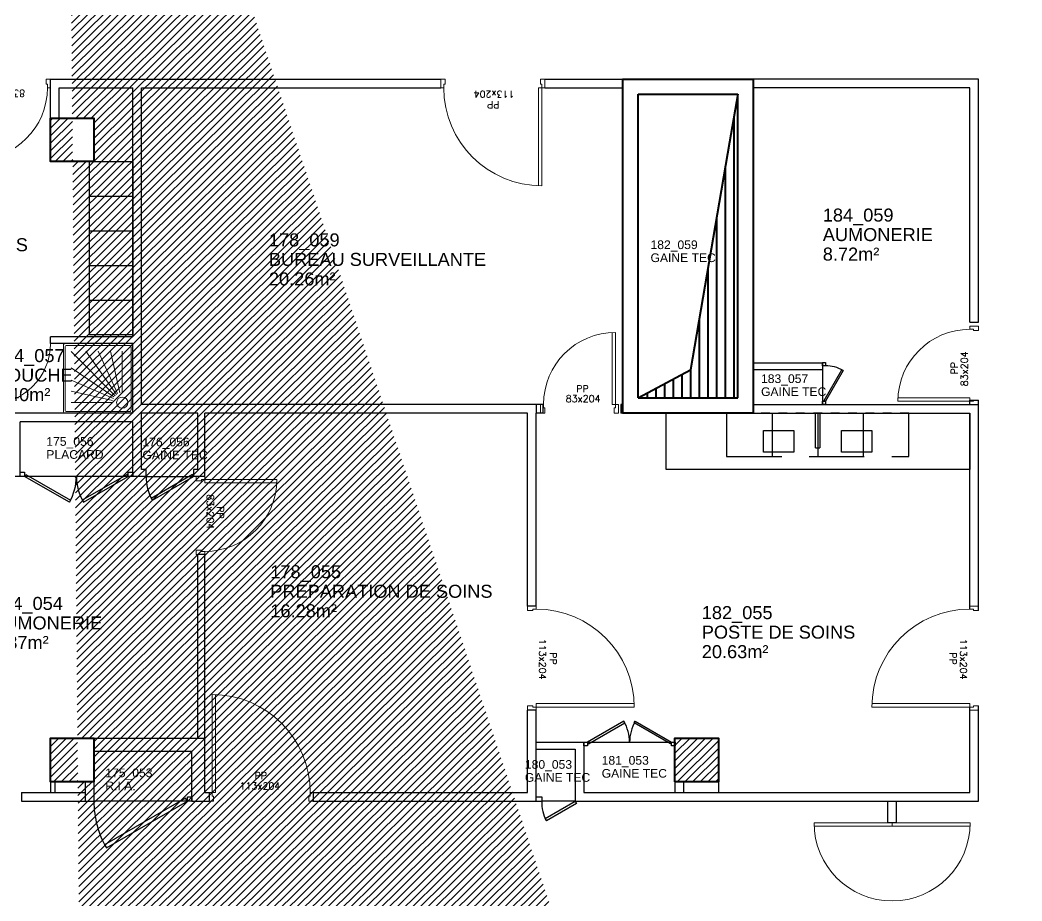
# Model space of a CAD drawing. Header units: millimetres. Extents: x -11 to 211, y -5 to 120.
# Drawn here: x 173.9 to 185.45, y 51.17 to 61.33 of the extents above; entities that cross this region are included whole.
import ezdxf
from ezdxf.enums import TextEntityAlignment as Align

# ---------------------------------------------------------------- set-up
doc = ezdxf.new("R2010")
doc.units = ezdxf.units.MM
doc.header["$LTSCALE"] = 0.1
doc.header["$MEASUREMENT"] = 0
for name, pattern in [('CACHE', [9.525, 6.35, -3.175]), ('CACHÉ', [0.25, 0.125, -0.125]), ('CONTINU', [0])]:
    doc.linetypes.add(name, pattern=pattern)
doc.layers.get('0').update_dxf_attribs({"linetype": 'CONTINUOUS'})
for name, color, linetype in [('32-Et futur', 30, 'CONTINUOUS'), ('A_AGENC', 204, 'CONTINUOUS'), ('A_EQMP', 142, 'CONTINUOUS'), ('A_Etiqu_Gaine', 8, 'CONTINUOUS'), ('A_Etiqu_Gaine_ancien', 8, 'CONTINUOUS'), ('A_Etiqu_Gaine_code', 8, 'CONTINUOUS'), ('A_Etiqu_Local', 8, 'CONTINUOUS'), ('A_HACH_STRUC', 7, 'CONTINUOUS'), ('A_MUR_CLOIS', 7, 'CONTINU'), ('A_MURS_CLOI', 7, 'CONTINUOUS')]:
    doc.layers.add(name, color=color, linetype=linetype)
for name, color, linetype, lineweight in [('A_MURS_STRU', 7, 'CONTINU', 40), ('A_PORTE', 8, 'CONTINU', 0), ('A_SANI', 5, 'CONTINU', 0)]:
    doc.layers.add(name, color=color, linetype=linetype, lineweight=lineweight)
doc.styles.add('Attribut', font='arial.ttf')
doc.styles.add('ROMANS8', font='romans8', dxfattribs={"height": 10})

# ---------------------------------------------------------------- blocks, each defined once
blk = doc.blocks.new('A_Etiqu_Local')
at = {"style": 'Attribut', "flags": 1}
for tag, p in [('CODE_HOPITAL', (-0.446, 1.632)), ('CODE_SITE', (-0.446, 1.407)), ('CODE_BATIMENT', (-0.446, 1.182)), ('CODE_SECTEUR', (-0.446, 0.957)), ('CODE_ETAGE', (-0.446, 0.732)), ('NOM_NORMALISE', (-0.446, -0.843)), ('SECTEUR_ACTIVITE', (-0.446, -1.068)), ('SOUS_SECTEUR_ACTIVITE', (-0.446, -1.293)), ('VOLUME', (-0.446, -1.518)), ('SERVICE', (-0.446, -1.743)), ('CODE_UG', (-0.446, -1.968)), ('CODE_UA', (-0.446, -2.193)), ('CODE_POLE', (-0.446, -2.418)), ('OCCUPANT_EXTERNE', (-0.446, -2.643)), ('DISPONIBILITE', (-0.446, -2.868)), ('ACCES_HANDICAPES', (-0.446, -3.093)), ('NATURE_SOL', (-0.446, -3.318)), ('RISQUE_LABORATOIRE', (-0.446, -3.543)), ('AMIANTE', (-0.446, -3.768))]:
    blk.add_attdef(tag, p, '', height=0.15, dxfattribs=at)
at = {"layer": 'A_Etiqu_Local', "style": 'Attribut'}
for tag, p in [('CODE_PIECE', (-0.446, 0.282)), ('NOM_USAGE', (-0.446, 0.057)), ('SURFACE', (-0.446, -0.168))]:
    blk.add_attdef(tag, p, '', height=0.15, dxfattribs=at)
blk = doc.blocks.new('A_Etiqu_Gaine')
at = {"style": 'Attribut', "flags": 1}
for tag, p in [('CODE_HOPITAL', (-0.432, 0.865)), ('CODE_SITE', (-0.432, 0.715)), ('CODE_BATIMENT', (-0.432, 0.565)), ('CODE_SECTEUR', (-0.432, 0.415)), ('CODE_ETAGE', (-0.432, 0.265)), ('NOM_NORMALISE', (-0.432, -0.335)), ('SECTEUR_ACTIVITE', (-0.432, -0.485)), ('SOUS_SECTEUR_ACTIVITE', (-0.432, -0.635)), ('SURFACE', (-0.432, -0.785)), ('CODE_UG', (-0.432, -0.935)), ('CODE_POLE', (-0.432, -1.085)), ('AMIANTE', (-0.432, -1.235))]:
    blk.add_attdef(tag, p, '', height=0.1, dxfattribs=at)
at = {"layer": 'A_Etiqu_Gaine', "style": 'Attribut'}
blk.add_attdef('NOM_USAGE', (-0.432, -0.185), '', height=0.1, dxfattribs=at)
at = {"layer": 'A_Etiqu_Gaine_ancien', "style": 'Attribut'}
blk.add_attdef('CODE_PIECE_ANCIEN', (-0.432, 0.115), '', height=0.1, dxfattribs=at)
at = {"layer": 'A_Etiqu_Gaine_code', "style": 'Attribut'}
blk.add_attdef('CODE_PIECE', (-0.432, -0.035), '', height=0.1, dxfattribs=at)
blk = doc.blocks.new('BATI-10')
for p, q in [((0, 0.1), (0, 0)), ((0, 0.1), (0.035, 0.1)), ((0, 0), (0.05, 0)), ((0.035, 0.1), (0.035, 0.06)), ((0.035, 0.06), (0.05, 0.06)), ((0.05, 0.06), (0.05, 0))]:
    blk.add_line(p, q)
blk = doc.blocks.new('P110bt10')
for p, q in [((0.035, 1.23), (0.035, 0.1)), ((0.075, 1.229), (0.075, 0.1)), ((0.035, 0.1), (0.075, 0.1))]:
    blk.add_line(p, q)
blk.add_arc((0.035, 0.1), 1.13, 0, 90)
blk.add_blockref('BATI-10', (0, 0))
at = {"xscale": -1}
blk.add_blockref('BATI-10', (1.2, 0), dxfattribs=at)
at = {"style": 'ROMANS8'}
for tag, p in [('DEF', (0.595, 0.256)), ('DIM', (0.586, 0.134))]:
    blk.add_attdef(tag, text='', height=0.08, dxfattribs=at).set_placement(p, align=Align.CENTER)
blk = doc.blocks.new('P80bt10')
for p, q in [((0.035, 0.93), (0.035, 0.1)), ((0.075, 0.929), (0.075, 0.1)), ((0, 0.1), (0, 0)), ((0, 0.1), (0.035, 0.1)), ((0, 0), (0.05, 0)), ((0.035, 0.1), (0.075, 0.1)), ((0.035, 0.1), (0.035, 0.06)), ((0.035, 0.06), (0.05, 0.06)), ((0.05, 0.06), (0.05, 0)), ((0.865, 0.06), (0.85, 0.06)), ((0.85, 0.06), (0.85, 0)), ((0.9, 0), (0.85, 0)), ((0.865, 0.1), (0.865, 0.06)), ((0.9, 0.1), (0.865, 0.1)), ((0.9, 0.1), (0.9, 0))]:
    blk.add_line(p, q)
blk.add_arc((0.035, 0.1), 0.83, 0, 90)
at = {"style": 'ROMANS8'}
for tag, p in [('DEF', (0.416, 0.239)), ('DIM', (0.409, 0.124))]:
    blk.add_attdef(tag, text='', height=0.08, dxfattribs=at).set_placement(p, align=Align.CENTER)

msp = doc.modelspace()

# ---------------------------------------------------------------- hatches: boundary and pattern name
at = {"layer": 'A_HACH_STRUC'}
h = msp.add_hatch(dxfattribs=at)
h.set_pattern_fill('ANSI31', color=8, scale=0.5, angle=359.76959, style=0)
h.paths.add_polyline_path([(201.55, 63.021), (201.55, 63.521), (202.05, 63.521), (202.05, 63.021)])
h.paths.add_polyline_path([(201.55, 56.271), (201.55, 56.771), (202.05, 56.771), (202.05, 56.271)])
h.paths.add_polyline_path([(174.75, 59.696), (174.25, 59.696), (174.25, 60.196), (174.75, 60.196)], flags=17)
h.paths.add_polyline_path([(181.45, 52.546), (181.45, 53.046), (181.95, 53.046), (181.95, 52.546)], flags=17)
h.paths.add_polyline_path([(174.75, 52.546), (174.25, 52.546), (174.25, 53.046), (174.75, 53.046)], flags=17)
h.paths.add_polyline_path([(201.716, 49.946), (201.916, 49.946), (202.066, 49.946), (202.066, 50.446), (201.566, 50.446), (201.566, 49.946)])
h.paths.add_polyline_path([(194.5, 49.946), (194.7, 49.946), (194.85, 49.946), (194.85, 50.446), (194.35, 50.446), (194.35, 49.946)])
h.paths.add_polyline_path([(194.5, 69.246), (194.7, 69.246), (194.85, 69.246), (194.85, 68.746), (194.35, 68.746), (194.35, 69.246)])
edge = h.paths.add_edge_path()
edge.add_line((181.65, 66.571), (181.75, 66.571))
edge.add_line((174.45, 66.571), (174.55, 66.571))
edge.add_line((181.825, 67.296), (181.825, 67.046))
edge.add_line((181.575, 67.296), (181.825, 67.296))
edge.add_line((181.575, 67.296), (181.575, 67.046))
edge.add_line((181.45, 67.046), (181.575, 67.046))
edge.add_line((181.45, 67.046), (181.45, 66.571))
edge.add_line((181.45, 66.571), (181.65, 66.571))
edge.add_line((181.95, 67.046), (181.825, 67.046))
edge.add_line((181.75, 66.571), (181.95, 66.571))
edge.add_line((181.95, 66.571), (181.95, 67.046))
edge.add_line((174.75, 67.046), (174.625, 67.046))
edge.add_line((174.625, 67.296), (174.625, 67.046))
edge.add_line((174.55, 66.571), (174.75, 66.571))
edge.add_line((174.75, 66.571), (174.75, 67.046))
edge.add_line((174.375, 67.296), (174.375, 67.046))
edge.add_line((174.25, 67.046), (174.375, 67.046))
edge.add_line((174.25, 67.046), (174.25, 66.571))
edge.add_line((174.25, 66.571), (174.45, 66.571))
edge.add_line((174.375, 67.296), (174.625, 67.296))
edge.add_line((181.65, 46.196), (181.95, 46.196))
edge.add_line((181.95, 46.196), (181.95, 45.721))
edge.add_line((181.45, 45.721), (181.45, 46.196))
edge.add_line((181.45, 46.196), (181.65, 46.196))
edge.add_line((181.95, 45.721), (181.825, 45.721))
edge.add_line((181.825, 45.471), (181.825, 45.721))
edge.add_line((181.575, 45.471), (181.825, 45.471))
edge.add_line((181.575, 45.471), (181.575, 45.721))
edge.add_line((181.45, 45.721), (181.575, 45.721))
edge.add_line((174.45, 46.196), (174.75, 46.196))
edge.add_line((174.75, 46.196), (174.75, 45.721))
edge.add_line((174.75, 45.721), (174.625, 45.721))
edge.add_line((174.625, 45.471), (174.625, 45.721))
edge.add_line((174.25, 45.721), (174.25, 46.196))
edge.add_line((174.25, 46.196), (174.45, 46.196))
edge.add_line((174.375, 45.471), (174.375, 45.721))
edge.add_line((174.25, 45.721), (174.375, 45.721))
edge.add_line((174.375, 45.471), (174.625, 45.471))

# ---------------------------------------------------------------- linework, layer by layer
at = {"layer": '32-Et futur', "color": 8}
msp.add_line((184.003, 52.071), (183.903, 52.071), dxfattribs=at)
at = {"layer": 'A_AGENC', "color": 8, "linetype": 'Continuous'}
for p, q in [((183.15, 57.296), (183.15, 56.896)), ((175.146, 56.066), (173.953, 56.066)), ((175.35, 56.066), (175.9, 56.066)), ((180.443, 53.001), (181.41, 53.001)), ((175.88, 52.321), (174.75, 52.321)), ((180.3, 52.321), (179.916, 52.321)), ((179.954, 52.121), (180.3, 52.321)), ((180.315, 52.295), (179.969, 52.095)), ((180.3, 52.321), (180.315, 52.295)), ((179.969, 52.095), (179.954, 52.121))]:
    msp.add_line(p, q, dxfattribs=at)
for points in [[(183.169, 56.941), (183.373, 57.294), (183.388, 57.286), (183.184, 56.933)], [(173.966, 56.088), (174.483, 55.79), (174.47, 55.768), (173.953, 56.066)], [(175.134, 56.088), (174.617, 55.79), (174.63, 55.768), (175.146, 56.066)], [(175.888, 56.086), (175.413, 55.812), (175.425, 55.792), (175.9, 56.066)], [(180.454, 52.983), (180.872, 53.225), (180.862, 53.243), (180.443, 53.001)], [(181.399, 52.983), (180.981, 53.225), (180.991, 53.243), (181.41, 53.001)], [(175.808, 52.356), (174.875, 51.817), (174.895, 51.782), (175.829, 52.321)], [(175.83, 52.321), (175.83, 52.371), (175.88, 52.371), (175.88, 52.321)]]:
    msp.add_lwpolyline(points, close=True, dxfattribs=at)
for centre, radius, start, end in [((183.184, 56.933), 0.408, 60, 90), ((173.953, 56.066), 0.596, 330, 0), ((175.146, 56.066), 0.596, 180, 210), ((175.9, 56.066), 0.548, 180, 210), ((180.443, 53.001), 0.483, 0, 30), ((181.41, 53.001), 0.483, 150, 180), ((175.829, 52.321), 1.078, 180, 210), ((180.315, 52.295), 0.4, 176.2757, 210)]:
    msp.add_arc(centre, radius, start, end, dxfattribs=at)
at = {"layer": 'A_EQMP', "color": 8, "linetype": 'Continuous'}
msp.add_line((174.7, 57.696), (174.7, 59.696), dxfattribs=at)
at = {"layer": 'A_EQMP', "color": 8}
for p, q in [((181.35, 56.146), (181.35, 56.796)), ((181.35, 56.796), (184.85, 56.796)), ((183.07, 56.396), (183.07, 56.796)), ((183.12, 56.796), (183.12, 56.396)), ((184.85, 56.796), (184.85, 56.146)), ((184.85, 56.146), (181.35, 56.146))]:
    msp.add_line(p, q, dxfattribs=at)
at = {"layer": 'A_EQMP', "color": 8, "linetype": 'CACHÉ'}
msp.add_line((184.145, 56.796), (182.045, 56.796), dxfattribs=at)
at = {"layer": 'A_EQMP', "color": 8, "linetype": 'CACHE'}
for p, q in [((182.045, 56.796), (182.045, 56.296)), ((182.57, 56.796), (182.57, 56.296)), ((183.095, 56.796), (183.095, 56.296)), ((183.62, 56.796), (183.62, 56.296)), ((184.145, 56.296), (184.145, 56.796)), ((183.07, 56.396), (183.12, 56.396)), ((182.045, 56.296), (184.145, 56.296))]:
    msp.add_line(p, q, dxfattribs=at)
at = {"layer": 'A_EQMP', "color": 8, "linetype": 'Continuous'}
for points in [[(174.7, 59.696), (175.2, 59.696)], [(175.2, 59.696), (175.2, 57.696), (174.7, 57.696)], [(174.7, 59.296), (175.2, 59.296)], [(174.7, 58.896), (175.2, 58.896)], [(174.7, 58.496), (175.2, 58.496)], [(174.7, 58.096), (175.2, 58.096)]]:
    msp.add_lwpolyline(points, dxfattribs=at)
at = {"layer": 'A_EQMP', "color": 8}
for points in [[(182.47, 56.596), (182.82, 56.596), (182.82, 56.346), (182.47, 56.346)], [(183.37, 56.596), (183.72, 56.596), (183.72, 56.346), (183.37, 56.346)]]:
    msp.add_lwpolyline(points, close=True, dxfattribs=at)
at = {"layer": 'A_MUR_CLOIS', "color": 8, "linetype": 'Continuous'}
for p, q in [((174.25, 60.196), (174.25, 60.646)), ((174.25, 60.646), (178.75, 60.646)), ((179.95, 60.646), (180.85, 60.646)), ((184.95, 60.646), (182.35, 60.646)), ((184.95, 57.845), (184.95, 60.646)), ((174.35, 60.546), (175.2, 60.546)), ((174.35, 60.196), (174.35, 60.546)), ((175.2, 57.676), (175.2, 60.546)), ((175.3, 56.896), (175.3, 60.546)), ((175.3, 60.546), (178.75, 60.546)), ((179.95, 60.546), (180.85, 60.546)), ((184.85, 60.546), (182.35, 60.546)), ((184.85, 57.845), (184.85, 60.546)), ((184.85, 57.845), (184.95, 57.845)), ((175.2, 57.676), (174.25, 57.676)), ((174.25, 57.596), (174.25, 57.676)), ((175.2, 57.596), (174.25, 57.596)), ((175.2, 56.796), (175.2, 57.596)), ((182.35, 57.376), (183.15, 57.376)), ((182.35, 57.296), (183.15, 57.296)), ((183.15, 57.376), (183.15, 57.296)), ((184.85, 56.896), (184.85, 56.945)), ((184.85, 56.945), (184.95, 56.945)), ((184.95, 54.521), (184.95, 56.945)), ((179.925, 56.896), (175.3, 56.896)), ((179.85, 56.896), (179.85, 56.796)), ((179.925, 56.896), (179.925, 56.796)), ((180.825, 56.896), (180.825, 56.796)), ((180.85, 56.896), (180.825, 56.896)), ((182.35, 56.896), (184.95, 56.896)), ((175.2, 56.796), (173.45, 56.796)), ((175.3, 56.146), (175.3, 56.796)), ((175.95, 56.796), (175.3, 56.796)), ((175.95, 56.146), (175.95, 56.796)), ((179.75, 56.796), (176.03, 56.796)), ((176.03, 56.066), (176.03, 56.796)), ((179.75, 54.571), (179.75, 56.796)), ((179.85, 54.571), (179.85, 56.796)), ((179.925, 56.796), (179.85, 56.796)), ((180.85, 56.796), (180.825, 56.796)), ((182.35, 56.796), (184.85, 56.796)), ((184.85, 54.536), (184.85, 56.796)), ((175.2, 56.696), (173.9, 56.696)), ((173.9, 56.066), (173.9, 56.696)), ((175.2, 56.066), (175.2, 56.696)), ((175.35, 56.146), (175.3, 56.146)), ((175.35, 56.146), (175.35, 56.066)), ((175.9, 56.146), (175.9, 56.066)), ((175.95, 56.146), (175.9, 56.146)), ((173.9, 56.066), (173.82, 56.066)), ((175.35, 56.066), (175.2, 56.066)), ((176.03, 56.066), (175.9, 56.066)), ((175.95, 53.046), (175.95, 55.166)), ((176.03, 55.166), (175.95, 55.166)), ((176.03, 52.421), (176.03, 55.166)), ((179.85, 54.571), (179.75, 54.571)), ((179.75, 52.421), (179.75, 53.371)), ((179.85, 53.371), (179.75, 53.371)), ((179.85, 52.321), (179.85, 53.371)), ((184.85, 52.421), (184.85, 53.406)), ((184.95, 52.321), (184.95, 53.421)), ((174.75, 53.046), (176.03, 53.046)), ((179.85, 52.921), (180.3, 52.921)), ((179.855, 53.001), (180.4, 53.001)), ((180.3, 52.921), (180.3, 52.321)), ((180.4, 53.001), (180.4, 52.421)), ((174.75, 52.896), (175.88, 52.896)), ((175.88, 52.321), (175.88, 52.896)), ((174.25, 52.546), (174.25, 52.421)), ((174.3, 52.546), (174.3, 52.421)), ((174.65, 52.546), (174.65, 52.321)), ((174.75, 52.546), (174.75, 52.321)), ((181.95, 52.546), (181.95, 52.421)), ((173.915, 52.421), (173.915, 52.321)), ((173.915, 52.421), (174.65, 52.421)), ((176.03, 52.421), (176.08, 52.421)), ((176.08, 52.421), (176.08, 52.321)), ((177.28, 52.421), (179.75, 52.421)), ((177.28, 52.421), (177.28, 52.321)), ((180.4, 52.421), (184.7, 52.421)), ((184.7, 52.421), (184.85, 52.421)), ((173.915, 52.321), (174.75, 52.321)), ((175.88, 52.321), (176.08, 52.321)), ((177.28, 52.321), (179.916, 52.321)), ((180.3, 52.321), (184.95, 52.321))]:
    msp.add_line(p, q, dxfattribs=at)
at = {"layer": 'A_MUR_CLOIS', "color": 8, "linetype": 'CACHÉ'}
msp.add_line((183.15, 56.796), (183.15, 56.796), dxfattribs=at)
at = {"layer": 'A_MUR_CLOIS', "color": 8}
for p, q in [((181.45, 52.546), (181.45, 52.421)), ((181.55, 52.546), (181.55, 52.421))]:
    msp.add_line(p, q, dxfattribs=at)
at = {"layer": 'A_MUR_CLOIS', "color": 8, "linetype": 'Continuous'}
for points in [[(183.184, 57.34), (183.15, 57.34), (183.15, 57.377), (183.184, 57.377)], [(183.184, 56.896), (183.15, 56.896), (183.15, 56.933), (183.184, 56.933)], [(173.9, 56.066), (173.9, 56.116), (173.953, 56.116), (173.953, 56.066)], [(175.146, 56.066), (175.146, 56.116), (175.2, 56.116), (175.2, 56.066)], [(180.443, 53.001), (180.443, 52.96), (180.4, 52.96), (180.4, 53.001)], [(181.453, 53.001), (181.453, 52.96), (181.41, 52.96), (181.41, 53.001)]]:
    msp.add_lwpolyline(points, close=True, dxfattribs=at)
msp.add_lwpolyline([(179.85, 52.321), (179.85, 52.371), (179.916, 52.371), (179.916, 52.321)], dxfattribs=at)
at = {"layer": 'A_MURS_CLOI', "color": 8}
for p, q in [((183.903, 52.071), (183.903, 52.321)), ((184.003, 52.071), (184.003, 52.321))]:
    msp.add_line(p, q, dxfattribs=at)
at = {"layer": 'A_MURS_STRU', "color": 8, "linetype": 'Continuous'}
for p, q in [((181.025, 60.471), (182.175, 60.471)), ((181.025, 56.971), (181.025, 60.471)), ((182.175, 60.471), (182.08, 59.92)), ((182.175, 56.971), (182.175, 60.471)), ((182.128, 60.2), (182.128, 56.971)), ((182.08, 59.92), (181.628, 57.295)), ((182.028, 59.62), (182.028, 56.971)), ((181.928, 59.039), (181.928, 56.971)), ((181.828, 58.459), (181.828, 56.971)), ((181.728, 57.879), (181.728, 56.971)), ((181.025, 56.971), (181.628, 57.295)), ((181.628, 57.299), (181.628, 56.971)), ((181.428, 57.188), (181.428, 56.971)), ((181.528, 57.242), (181.528, 56.971)), ((181.228, 57.08), (181.228, 56.971)), ((181.328, 57.134), (181.328, 56.971)), ((181.025, 56.971), (182.175, 56.971)), ((181.128, 57.027), (181.128, 56.971))]:
    msp.add_line(p, q, dxfattribs=at)
msp.add_lwpolyline([(182.35, 60.646), (182.35, 56.796), (180.85, 56.796), (180.85, 60.646), (182.35, 60.646)], dxfattribs=at)
for points in [[(174.75, 59.696), (174.25, 59.696), (174.25, 60.196), (174.75, 60.196)], [(174.75, 52.546), (174.25, 52.546), (174.25, 53.046), (174.75, 53.046)], [(181.45, 52.546), (181.45, 53.046), (181.95, 53.046), (181.95, 52.546)]]:
    msp.add_lwpolyline(points, close=True, dxfattribs=at)
at = {"layer": 'A_PORTE', "color": 8, "linetype": 'CACHÉ'}
msp.add_line((180.3, 52.321), (179.916, 52.321), dxfattribs=at)
at = {"layer": 'A_PORTE', "color": 8}
for p, q in [((183.953, 52.071), (183.053, 52.071)), ((183.053, 52.032), (183.953, 52.032)), ((183.953, 52.071), (184.853, 52.071)), ((183.953, 52.032), (183.953, 52.071)), ((183.953, 52.032), (183.953, 52.071)), ((184.853, 52.032), (183.953, 52.032))]:
    msp.add_line(p, q, dxfattribs=at)
at = {"layer": 'A_PORTE', "color": 8, "linetype": 'Continuous'}
msp.add_arc((173.55, 57.596), 0.7, 270, 0, dxfattribs=at)
at = {"layer": 'A_PORTE', "color": 8}
for start, end in [(180, 270), (270, 0)]:
    msp.add_arc((183.953, 52.071), 0.9, start, end, dxfattribs=at)
at = {"layer": 'A_SANI', "color": 8, "linetype": 'Continuous'}
for p, q in [((174.995, 56.996), (174.488, 57.505)), ((175.01, 57.011), (174.659, 57.51)), ((175.024, 57.02), (174.8, 57.51)), ((175.049, 57.028), (174.941, 57.51)), ((175.078, 57.03), (175.078, 57.51)), ((174.98, 56.981), (174.488, 57.318)), ((174.976, 56.964), (174.488, 57.176)), ((174.966, 56.942), (174.488, 57.047)), ((174.961, 56.916), (174.488, 56.916)), ((182.149, 56.796), (183.649, 56.796))]:
    msp.add_line(p, q, dxfattribs=at)
for points in [[(174.42, 57.596, 0.436589), (174.4, 57.578)], [(174.4, 57.578), (174.4, 56.816, 0.414214), (174.42, 56.796), (175.18, 56.796, 0.414214), (175.2, 56.816), (175.2, 57.576)]]:
    msp.add_lwpolyline(points, format="xyb", dxfattribs=at)
msp.add_lwpolyline([(175.18, 57.596), (174.417, 57.596)], dxfattribs=at)
msp.add_lwpolyline([(175.16, 57.576), (174.44, 57.576, 0.414214), (174.42, 57.556), (174.42, 56.833, 0.414214), (174.44, 56.813), (175.16, 56.813, 0.414214), (175.18, 56.833), (175.18, 57.556, 0.414214)], format="xyb", close=True, dxfattribs=at)
msp.add_circle((175.078, 56.916), 0.0647, dxfattribs=at)
msp.add_arc((175.18, 57.576), 0.02, 359.9218, 89.9218, dxfattribs=at)

# ---------------------------------------------------------------- block references
at = {"layer": 'A_EQMP', "color": 8, "linetype": 'Continuous'}
ref = msp.add_blockref('A_Etiqu_Local', (172.341, 58.604), dxfattribs=at)
ref.add_attrib('CODE_PIECE', '170_059', (171.895, 58.886), dxfattribs={"layer": 'A_Etiqu_Local', "height": 0.15, "style": 'Attribut'})
ref.add_attrib('NOM_USAGE', 'VESTIAIRE HOMMES', (171.895, 58.661), dxfattribs={"layer": 'A_Etiqu_Local', "height": 0.15, "style": 'Attribut'})
ref.add_attrib('SURFACE', '14.37m²', (171.895, 58.436), dxfattribs={"layer": 'A_Etiqu_Local', "height": 0.15, "style": 'Attribut'})
at = {"layer": 'A_Etiqu_Gaine', "color": 8}
for p, values in [((181.6, 58.721), {'CODE_PIECE': '182_059', 'NOM_USAGE': 'GAINE TEC'}), ((182.874, 57.177), {'CODE_PIECE': '183_057', 'NOM_USAGE': 'GAINE TEC'}), ((174.635, 56.453), {'CODE_PIECE': '175_056', 'NOM_USAGE': 'PLACARD'}), ((175.743, 56.447), {'CODE_PIECE': '176_056', 'NOM_USAGE': 'GAINE TEC'}), ((180.152, 52.73), {'CODE_PIECE': '180_053', 'NOM_USAGE': 'GAINE TEC'}), ((181.037, 52.777), {'CODE_PIECE': '181_053', 'NOM_USAGE': 'GAINE TEC'}), ((175.315, 52.633), {'CODE_PIECE': '175_053', 'NOM_USAGE': 'R.I.A.'})]:
    msp.add_blockref('A_Etiqu_Gaine', p, dxfattribs=at).add_auto_attribs(values)
at = {"layer": 'A_Etiqu_Local', "color": 8}
ref = msp.add_blockref('A_Etiqu_Local', (183.6, 58.721), dxfattribs=at)
ref.add_attrib('CODE_PIECE', '184_059', (183.154, 59.003), dxfattribs={"height": 0.15, "style": 'Attribut'})
ref.add_attrib('NOM_USAGE', 'AUMONERIE', (183.154, 58.778), dxfattribs={"height": 0.15, "style": 'Attribut'})
ref.add_attrib('SURFACE', '8.72m²', (183.154, 58.553), dxfattribs={"height": 0.15, "style": 'Attribut'})
ref = msp.add_blockref('A_Etiqu_Local', (177.216, 58.435), dxfattribs=at)
ref.add_attrib('CODE_PIECE', '178_059', (176.769, 58.717), dxfattribs={"height": 0.15, "style": 'Attribut'})
ref.add_attrib('NOM_USAGE', 'BUREAU SURVEILLANTE', (176.769, 58.492), dxfattribs={"height": 0.15, "style": 'Attribut'})
ref.add_attrib('SURFACE', '20.26m²', (176.769, 58.267), dxfattribs={"height": 0.15, "style": 'Attribut'})
ref = msp.add_blockref('A_Etiqu_Local', (174.045, 57.101), dxfattribs=at)
ref.add_attrib('CODE_PIECE', '174_057', (173.598, 57.383), dxfattribs={"height": 0.15, "style": 'Attribut'})
ref.add_attrib('NOM_USAGE', 'DOUCHE', (173.598, 57.158), dxfattribs={"height": 0.15, "style": 'Attribut'})
ref.add_attrib('SURFACE', '1.40m²', (173.598, 56.933), dxfattribs={"height": 0.15, "style": 'Attribut'})
ref = msp.add_blockref('A_Etiqu_Local', (177.232, 54.609), dxfattribs=at)
ref.add_attrib('CODE_PIECE', '178_055', (176.785, 54.891), dxfattribs={"height": 0.15, "style": 'Attribut'})
ref.add_attrib('NOM_USAGE', 'PREPARATION DE SOINS', (176.785, 54.666), dxfattribs={"height": 0.15, "style": 'Attribut'})
ref.add_attrib('SURFACE', '16.28m²', (176.785, 54.441), dxfattribs={"height": 0.15, "style": 'Attribut'})
ref = msp.add_blockref('A_Etiqu_Local', (174.024, 54.244), dxfattribs=at)
ref.add_attrib('CODE_PIECE', '174_054', (173.578, 54.526), dxfattribs={"height": 0.15, "style": 'Attribut'})
ref.add_attrib('NOM_USAGE', 'AUMONERIE', (173.578, 54.301), dxfattribs={"height": 0.15, "style": 'Attribut'})
ref.add_attrib('SURFACE', '9.87m²', (173.578, 54.076), dxfattribs={"height": 0.15, "style": 'Attribut'})
ref = msp.add_blockref('A_Etiqu_Local', (182.205, 54.138), dxfattribs=at)
ref.add_attrib('CODE_PIECE', '182_055', (181.759, 54.42), dxfattribs={"height": 0.15, "style": 'Attribut'})
ref.add_attrib('NOM_USAGE', 'POSTE DE SOINS', (181.759, 54.195), dxfattribs={"height": 0.15, "style": 'Attribut'})
ref.add_attrib('SURFACE', '20.63m²', (181.759, 53.97), dxfattribs={"height": 0.15, "style": 'Attribut'})
at = {"layer": 'A_PORTE', "color": 8}
ref = msp.add_blockref('P80bt10', (173.35, 60.646), dxfattribs=dict(at, xscale=-1, rotation=180))
ref.add_attrib('DEF', 'PP', dxfattribs={"layer": '0', "height": 0.08, "rotation": 180, "style": 'ROMANS8'}).set_placement((173.766, 60.407), align=Align.CENTER)
ref.add_attrib('DIM', '83x204', dxfattribs={"layer": '0', "height": 0.08, "rotation": 180, "style": 'ROMANS8'}).set_placement((173.758, 60.522), align=Align.CENTER)
for name, p, rotation, values in [('P110bt10', (179.95, 60.646), 180, {'DEF': 'PP', 'DIM': '113x204'}), ('P80bt10', (184.95, 56.896), 90, {'DEF': 'PP', 'DIM': '83x204'}), ('P80bt10', (175.93, 56.066), 270, {'DEF': 'PP', 'DIM': '83x204'})]:
    msp.add_blockref(name, p, dxfattribs=dict(at, rotation=rotation)).add_auto_attribs(values)
ref = msp.add_blockref('P80bt10', (180.8, 56.796), dxfattribs=dict(at, xscale=-1))
ref.add_attrib('DEF', 'PP', dxfattribs={"layer": '0', "height": 0.08, "style": 'ROMANS8'}).set_placement((180.384, 57.035), align=Align.CENTER)
ref.add_attrib('DIM', '83x204', dxfattribs={"layer": '0', "height": 0.08, "style": 'ROMANS8'}).set_placement((180.391, 56.921), align=Align.CENTER)
ref = msp.add_blockref('P110bt10', (179.75, 53.371), dxfattribs=dict(at, xscale=-1, rotation=270))
ref.add_attrib('DEF', 'PP', dxfattribs={"layer": '0', "height": 0.08, "rotation": 270, "style": 'ROMANS8'}).set_placement((180.006, 53.966), align=Align.CENTER)
ref.add_attrib('DIM', '113x204', dxfattribs={"layer": '0', "height": 0.08, "rotation": 270, "style": 'ROMANS8'}).set_placement((179.883, 53.958), align=Align.CENTER)
ref = msp.add_blockref('P110bt10', (184.95, 53.371), dxfattribs=dict(at, rotation=90.00000000000001))
ref.add_attrib('DEF', 'PP', dxfattribs={"layer": '0', "height": 0.08, "rotation": 270, "style": 'ROMANS8'}).set_placement((184.614, 53.966), align=Align.CENTER)
ref.add_attrib('DIM', '113x204', dxfattribs={"layer": '0', "height": 0.08, "rotation": 270, "style": 'ROMANS8'}).set_placement((184.736, 53.958), align=Align.CENTER)
msp.add_blockref('P110bt10', (176.08, 52.321), dxfattribs=at).add_auto_attribs({'DEF': 'PP', 'DIM': '113x204'})

doc.saveas('drawing.dxf')
